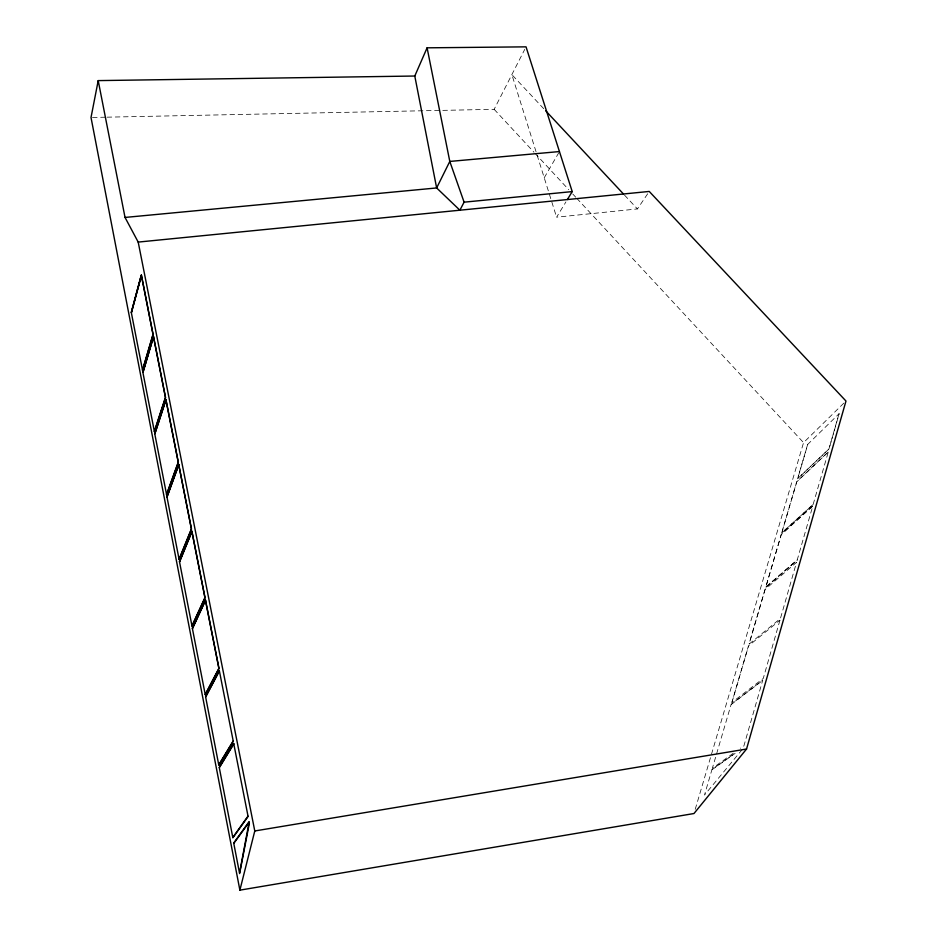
<?xml version="1.0" encoding="UTF-8"?>
<svg xmlns="http://www.w3.org/2000/svg" width="937" height="937" viewBox="0 0 937 937"><rect width="100%" height="100%" fill="white"/><g stroke="black" fill="none" stroke-linecap="round" stroke-linejoin="round"><path stroke-width="0.7" stroke-dasharray="4.68 3.51" d="M838.966 413.931L828.929 448.94L797.715 478.561L807.776 444.337L839.189 413.604L829.011 448.975M765.049 589.514L748.956 644.234L780.416 618.537L796.52 562.376L765.049 589.514L749.143 643.895M807.694 444.302L797.551 478.819L829.058 448.928M732.008 702.2L748.511 646.062M695.219 809.322L803.559 442.627L844.951 402.043M107.076 117.172L494.15 109.324L524.743 49.38M544.221 177.772L558.721 152.813M647.678 193.772L637.429 208.928L556.59 217.185L565.925 201.9M742.245 749.495L704.472 795.068L711.991 769.476L735.346 752.961M828.144 452.138L796.673 481.911L781.634 533.106L813.105 504.551L828.331 451.798L796.86 481.583L781.809 532.766L813.304 504.211M812.648 506.156L781.165 534.664L765.623 587.569L797.094 560.385L812.836 505.804L781.353 534.336L765.798 587.241L797.293 560.045M765.986 586.902L797.235 559.904M731.188 704.519L762.542 680.52M733.402 753.172L712.343 768.317L731.153 704.331L762.753 680.145L743.873 745.981L740.359 748.241M712.038 769.699L735.17 753.348M92.47 117.465L105.623 117.195M543.753 108.727L511.86 74.62L556.59 217.185M624.475 195.072L637.429 208.928M494.15 109.324L533.949 152.192M534.945 153.258L568.771 189.707M572.753 193.994L575.74 197.203M576.735 198.281L803.559 442.627M779.924 620.259L763.245 678.447L731.82 702.539L748.464 645.909L779.924 620.259"/><path stroke-width="1.41" d="M239.579 872.944L249.078 822.217L233.852 843.312M98.209 80.605L91.018 117.5L239.884 890.15L693.977 813.527L746.543 749.026L845.982 401.036L649.247 191.441L138.196 242.086L125.031 217.443L98.209 80.605L414.786 76.026L427.096 47.822L526.032 46.85L572.214 191.593L567.365 199.558M239.884 890.15L254.782 830.967L138.196 242.086M131.379 312.466L141.393 275.103L153.106 334.497L142.553 370.326L131.285 312.361L141.311 274.998L153.012 334.38L142.471 370.197M131.461 312.583L141.405 275.513M142.928 372.235L153.492 336.465L165.544 397.534L154.418 431.664L142.834 372.106L153.399 336.336L165.439 397.405L154.324 431.524M143.01 372.352L153.504 336.863M154.792 433.632L165.943 399.549L178.335 462.386L166.599 494.713L154.699 433.491L165.837 399.42L178.229 462.234L166.505 494.56M154.886 433.761L165.954 399.958M166.985 496.727L178.744 464.459L191.488 529.112L179.131 559.518L166.891 496.575L178.639 464.307L191.382 528.948L179.026 559.354M167.091 496.879L178.744 464.857M179.529 561.591L191.909 531.256L205.039 597.818L192.015 626.174L179.435 561.427L191.804 531.08L204.934 597.642L191.909 625.998M179.623 561.755L191.921 531.654M192.425 628.305L205.472 600.02L219 668.585L205.273 694.762L192.319 628.13L205.367 599.832L218.883 668.386L205.168 694.563M192.53 628.493L205.484 600.43M427.096 47.822L449.795 161.433L464.096 202.169L459.88 210.204L436.642 187.95L414.786 76.026M205.695 696.952L219.34 671.056M218.801 764.756L233.149 741.073M219.352 767.614L233.723 744.037M232.844 837.432L247.965 816.209M254.782 830.967L746.543 749.026M464.096 202.169L572.214 191.593M125.031 217.443L436.642 187.95L449.795 161.433L559.448 151.56M545.744 110.859L623.48 194.006M249.359 823.154L239.614 873.577L233.711 843.031L249.078 821.714L249.359 823.154M219.328 670.658L205.59 696.753L218.801 765.142L233.266 741.296L219.328 670.658M233.723 743.627L219.246 767.403L232.856 837.819L248.082 816.443L233.723 743.627"/></g></svg>
